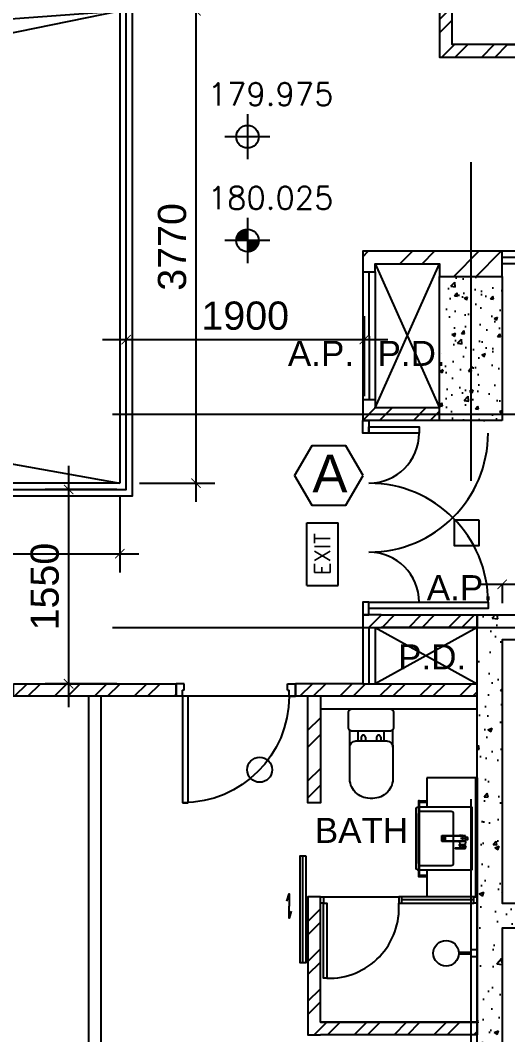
# Model space of a CAD drawing. Header units: millimetres. Extents: x -1214 to 72065, y 7230 to 56310.
# Drawn here: x 42405 to 46294, y 23750 to 31843 of the extents above; entities that cross this region are included whole.
import ezdxf
from ezdxf.enums import TextEntityAlignment as Align

# ---------------------------------------------------------------- set-up
doc = ezdxf.new("R2010")
doc.units = ezdxf.units.MM
doc.header["$MEASUREMENT"] = 0
doc.linetypes.add('CENTERX2', pattern=[101.6, 63.5, -12.7, 12.7, -12.7])
doc.layers.get('0').update_dxf_attribs({"color": 8})
doc.layers.get('Defpoints').update_dxf_attribs({"color": 8})
for name, color, linetype in [('CANOPY', 8, 'Continuous'), ('Default', 8, 'Continuous'), ('DLN032__', 8, 'Continuous'), ('Door', 8, 'Continuous'), ('Dry Wall', 8, 'Continuous'), ('FS', 8, 'Continuous'), ('FSD', 8, 'Continuous'), ('GBP A.P.', 8, 'Continuous'), ('GBP Dim', 8, 'Continuous'), ('GBP Text 200', 8, 'Continuous'), ('GBP Text GBP 250', 8, 'Continuous'), ('grid', 8, 'CENTERX2'), ('hatch', 8, 'Continuous'), ('LEVEL', 8, 'Continuous'), ('LP-Furn built-in', 8, 'Continuous'), ('LP-Furn built-in 2', 8, 'Continuous'), ('LP-Sanitary', 8, 'Continuous'), ('LP-WC', 8, 'Continuous'), ('PD', 8, 'Continuous'), ('PD DOOR', 8, 'Continuous'), ('SMOKE BARRIER', 8, 'Continuous'), ('TEXT', 8, 'Continuous'), ('TEXT Ref', 8, 'Continuous'), ('UFA CALCULATION', 8, 'Continuous'), ('VOID HATCH', 8, 'Continuous'), ('WALL-NEW', 8, 'Continuous'), ('WALL-STRUCTURE', 8, 'Continuous'), ('WINDOW', 8, 'Continuous'), ('zzz-room mix', 8, 'Continuous')]:
    doc.layers.add(name, color=color, linetype=linetype)
doc.layers.add('LP-Nonplot', color=8, linetype='Continuous', plot=False)
doc.styles.add('BH', font='arial.ttf')
doc.styles.add('ROMANS', font='romans.shx')
doc.dimstyles.new('200 GBP', dxfattribs={"dimscale": 1.5, "dimtxt": 150, "dimasz": 50, "dimexe": 125, "dimexo": 50, "dimgap": 50, "dimtad": 1, "dimdec": 0, "dimzin": 0, "dimdsep": 46, "dimtxsty": 'BH', "dimblk": 'ARCHTICK', "dimcen": 0.09, "dimdle": 125, "dimclrd": 9, "dimclre": 9, "dimclrt": 1, "dimadec": 0, "dimazin": 0, "dimtfac": 1, "dimtdec": 0, "dimtix": 1, "dimtmove": 2, "dimatfit": 3, "dimldrblk": 'ARCHTICK', "dimfxl": 300, "dimfxlon": 1, "dimtolj": 1, "dimtzin": 0, "dimarcsym": 0})

# ---------------------------------------------------------------- blocks, each defined once
blk = doc.blocks.new('A$C65CE4B9A')
at = {"layer": 'grid', "ltscale": 200}
for p, q in [((-23000, 10500), (-23000, -20450)), ((-66500, -6750), (0, -6750)), ((-66500, -8450), (0, -8450))]:
    blk.add_line(p, q, dxfattribs=at)
blk = doc.blocks.new('Door 850')
for p, q in [((38290.6, 34986.6), (38290.6, 35836.6)), ((38290.6, 35836.6), (38335.6, 35836.6)), ((38335.6, 35836.6), (38335.6, 34986.6)), ((38240.6, 34986.6), (38240.6, 34911.6)), ((38290.6, 34986.6), (38240.6, 34986.6)), ((38290.6, 34986.6), (38290.6, 34936.6)), ((38335.6, 34986.6), (38290.6, 34986.6)), ((39140.6, 34986.6), (39140.6, 34936.6)), ((39140.6, 34986.6), (39190.6, 34986.6)), ((39190.6, 34986.6), (39190.6, 34911.6)), ((38240.6, 34911.6), (38240.6, 34886.6)), ((38303.1, 34886.6), (38240.6, 34886.6)), ((38303.1, 34936.6), (38290.6, 34936.6)), ((38303.1, 34936.6), (38303.1, 34886.6)), ((39128.1, 34936.6), (39140.6, 34936.6)), ((39128.1, 34936.6), (39128.1, 34886.6)), ((39128.1, 34886.6), (39190.6, 34886.6)), ((39190.6, 34911.6), (39190.6, 34886.6))]:
    blk.add_line(p, q)
blk.add_arc((38290.6, 34986.6), 850, 359.99995, 89.99772)
blk = doc.blocks.new('ELEX')
at = {"layer": 'DLN032__'}
for p, q in [((0, 0.5), (0, -0.5)), ((0.5, 0), (-0.5, 0))]:
    blk.add_line(p, q, dxfattribs=at)
blk.add_circle((0, 0), 0.25, dxfattribs=at)
at = {"layer": 'DLN032__', "style": 'ROMANS'}
blk.add_attdef('ELEX', (0.257, 0.354), '', height=0.5, dxfattribs=at)
blk = doc.blocks.new('pln_toilet')
for p, q in [((-170.1, -306.5), (-170.1, -171.6)), ((-78.2, -226.9), (-78.2, -256.5)), ((-45, -226.9), (-45, -256.5)), ((44.7, -226.9), (44.7, -256.5)), ((77.9, -226.9), (77.9, -256.5)), ((175.5, -306.5), (175.5, -165.2))]:
    blk.add_line(p, q)
for points in [[(180, -30), (180, -149.3, -0.414214), (150, -179.3), (-150, -179.3, -0.414214), (-180, -149.3), (-180, -30, -0.414214), (-150, 0), (150, 0, -0.414214)], [(175.5, -306.5), (175.5, -545.1, -0.424695), (14, -715.1), (-7.8, -715.1, -0.423698), (-170.1, -545.1), (-170.1, -306.5, -0.414214), (-120.1, -256.5), (125.5, -256.5, -0.414214)]]:
    blk.add_lwpolyline(points, format="xyb", close=True)
for points in [[(-101.9, -256.5), (-101.9, -179.3)], [(102.9, -179.3), (102.9, -256.5)]]:
    blk.add_lwpolyline(points)
for centre in [(-61.6, -226.9), (61.3, -226.9)]:
    blk.add_arc(centre, 16.6, 0, 180)
blk = doc.blocks.new('SEANNOT_GROUP2')
at = {"layer": 'Default'}
blk.add_line((81.5, 351.1), (81.5, 317.9), dxfattribs=at)
blk = doc.blocks.new('SEANNOT_GROUP3')
at = {"layer": 'Default'}
blk.add_line((99.8, 335.2), (63.8, 335.2), dxfattribs=at)
blk = doc.blocks.new('ghtfdgd')
at = {"layer": 'LP-Sanitary'}
for p, q in [((79214.2, -115039.6), (79218.2, -114994.6)), ((79220.2, -114994.6), (79217.1, -115027.9)), ((79220.2, -114994.6), (79218.2, -114994.6)), ((79218.9, -115183.4), (79220.2, -114994.6)), ((79261.1, -114994.6), (79220.2, -114994.6)), ((79230.7, -114993.6), (79230.7, -114979.6)), ((79231.2, -114979.1), (79250.2, -114979.1)), ((79250.2, -114994.1), (79231.2, -114994.1)), ((79238.9, -114994.1), (79238.9, -114994.6)), ((79242.4, -114994.6), (79242.4, -114994.1)), ((79250.7, -114979.6), (79250.7, -114993.6)), ((79263.2, -114994.6), (79261.1, -114994.6)), ((79261.1, -114994.6), (79262.4, -115183.4)), ((79264.2, -115027.9), (79261.1, -114994.6)), ((79263.2, -114994.6), (79288.7, -114996.6)), ((79263.2, -114994.6), (79267.1, -115039.6)), ((79288.7, -115037.7), (79288.7, -114996.6)), ((79290.7, -115009.4), (79290.7, -115000.9)), ((79317.3, -115002.9), (79318.9, -114997.5)), ((79319.4, -115044.7), (79317.3, -115002.9)), ((79318.7, -114997.4), (79318.9, -114997.5)), ((79319.3, -114997.6), (79318.9, -114997.4)), ((79318.9, -114997.5), (79319.4, -114997.7)), ((79319.4, -114997.7), (79319.4, -115044.7)), ((79319.8, -115045.3), (79319.8, -114998.3)), ((79217.1, -115027.9), (79214.2, -115039.6)), ((79217.1, -115039.6), (79214.2, -115039.6)), ((79215.7, -115019.1), (79215.7, -115005.6)), ((79215.7, -115005.6), (79217.2, -115005.6)), ((79217.5, -115184.4), (79217.1, -115027.9)), ((79264.2, -115027.9), (79263.8, -115184.4)), ((79264.2, -115027.9), (79267.1, -115039.6)), ((79267.1, -115039.6), (79264.2, -115039.6)), ((79288.7, -115037.7), (79267.1, -115039.6)), ((79290.7, -115009.6), (79290.7, -115009.4)), ((79290.7, -115010.3), (79290.7, -115009.6)), ((79290.7, -115044.4), (79290.7, -115010.3)), ((79290.7, -115044.7), (79290.7, -115044.4)), ((79290.9, -115010.4), (79310.4, -115018.6)), ((79290.9, -115010.4), (79290.9, -115044.5)), ((79290.9, -115044.5), (79310.4, -115036.3)), ((79310.7, -115017.8), (79291, -115009.5)), ((79291, -115009.5), (79291, -115009.5)), ((79291, -115009.5), (79291, -115009.5)), ((79291, -115044.9), (79310.7, -115036.6)), ((79310.4, -115018.6), (79310.5, -115018.7)), ((79310.4, -115036.3), (79310.5, -115036.2)), ((79310.5, -115018.7), (79310.5, -115027.4)), ((79310.5, -115036.2), (79310.5, -115027.4)), ((79310.7, -115017.8), (79314.8, -115009.2)), ((79313.5, -115028.9), (79313.5, -115020.8)), ((79313.5, -115020.8), (79317.3, -115050.9)), ((79313.5, -115028.9), (79313.5, -115036.9)), ((79313.5, -115036.9), (79317.3, -115075.5)), ((79313.5, -115037), (79317.3, -115075.5)), ((79315.2, -115010.7), (79313.6, -115020.4)), ((79313.6, -115020.5), (79313.6, -115020.4)), ((79317.3, -115050.5), (79313.6, -115020.5)), ((79315.2, -115010.7), (79317.3, -115050.4)), ((79318, -115050.2), (79316, -115010.5)), ((79317.3, -115050.4), (79317.3, -115050.5)), ((79317.3, -115051.4), (79317.3, -115063.3)), ((79317.3, -115075.1), (79317.3, -115063.3)), ((79317.7, -115051.6), (79318.9, -115052.3)), ((79317.7, -115063.5), (79317.7, -115051.6)), ((79317.7, -115063.5), (79317.7, -115075.4)), ((79317.7, -115075.4), (79318.9, -115074.8)), ((79319.4, -115051), (79318, -115050.2)), ((79318, -115076), (79319.3, -115075.3)), ((79318.9, -115074.8), (79318.9, -115052.3)), ((79319.4, -115044.7), (79319.4, -115051)), ((79319.8, -115051.6), (79319.8, -115045.3)), ((79319.8, -115051.9), (79319.8, -115051.6)), ((79319.8, -115051.9), (79319.8, -115074.4)), ((79319.8, -115074.4), (79319.8, -115074.6)), ((79225, -115154.8), (79225, -115173.1)), ((79255.3, -115153.8), (79226, -115153.8)), ((79255.3, -115154), (79226, -115154)), ((79256.3, -115173.1), (79256.3, -115154.8)), ((79218.9, -115183.4), (79217.5, -115184.4)), ((79217.5, -115184.4), (79263.8, -115184.4)), ((79262.4, -115183.4), (79218.9, -115183.4)), ((79226, -115174.1), (79255.3, -115174.1)), ((79262.4, -115183.4), (79263.8, -115184.4))]:
    blk.add_line(p, q, dxfattribs=at)
for centre, radius, start, end in [((79231.2, -114979.6), 0.5, 90, 180), ((79231.2, -114993.6), 0.5, 180, 270), ((79250.2, -114979.6), 0.5, 0, 90), ((79250.2, -114993.6), 0.5, 270, 0), ((79280.3, -115017.1), 20, 56.8024, 65.16541), ((79290.9, -115000.9), 0.2, 127.85265, 180), ((79511, -115282.7), 357.7, 125.84981, 127.98251), ((79530.3, -115308.3), 389.7, 125.92638, 127.88363), ((79301.7, -114992.9), 0.28, 69.68638, 135.20106), ((84763.2, -116562.2), 5664.7, 164.02206, 164.08854), ((79318.5, -114997.9), 0.689, 55.95421, 80.13248), ((79319, -114998.3), 0.8, 0.00654, 61.47672), ((79240.7, -115019.1), 25, 180, 185.74251), ((79280.3, -115017.1), 20, 294.83459, 301.61275), ((79290.9, -115044.7), 0.2, 180.01397, 293.04704), ((79234, -109870), 5139.5, 270.63577, 270.89969), ((79227.2, -108854.2), 6155.7, 270.59451, 270.81562), ((79288.3, -115009.7), 2.67, 3.1953, 9.33669), ((79319.7, -114996.5), 23.1, 247.12521, 247.49949), ((79339.3, -115104.4), 73.6, 112.75714, 112.87481), ((79312.3, -115020.9), 1.23, 6.09456, 11.51592), ((79308.7, -115037.4), 4.84, 5.24499, 7.19277), ((79310.7, -115037.3), 2.83, 5.64545, 8.81471), ((79314, -115009.4), 0.822, 12.82151, 37.37855), ((79314.7, -115011.5), 2.53, 77.49723, 90.78809), ((79315.1, -115009.5), 0.509, 38.0096, 78.40522), ((79313.8, -115010.5), 2.18, 358.67427, 36.2852), ((79317.8, -115050.7), 0.54, 62.22165, 149.68726), ((79305.3, -115051.3), 11.9, 359.62289, 2.1624), ((79313.2, -115075.2), 4.12, 356.11976, 1.38136), ((79317.8, -115075.5), 0.494, 177.69922, 295.85307), ((79318.6, -115075.3), 0.938, 181.08912, 220.22046), ((79315.7, -115050), 2.38, 342.31294, 353.97204), ((79317.3, -115050.2), 0.738, 359.2113, 2.9985), ((79319, -115074.6), 0.786, 294.19625, 0.49169), ((79319.1, -115051.6), 0.688, 1.5121, 63.73401)]:
    blk.add_arc(centre, radius, start, end, dxfattribs=at)
for centre, major_axis, ratio, start_param, end_param in [((79290.9, -115000.9), (0.2, 0), 0.870233, 1.308042, 3.141593), ((79290.9, -115000.9), (0.123, -0.158), 0.834595, 2.099205, 3.141593), ((79290.9, -115000.9), (0.123, -0.158), 0.834595, 3.141593, 3.165459), ((79301.6, -114992.9), (0.117, -0.162), 0.844851, 2.109561, 3.167674), ((79316.8, -115003.6), (0.961, -0.275), 0.902908, 1.271288, 1.565184), ((79318.4, -114998), (-0.211, -0.772), 0.117484, 2.694436, 3.141054), ((79318.5, -114998.1), (-0.382, -0.703), 0.237912, 2.705017, 3.14394), ((79319, -114998.3), (-0.382, -0.703), 0.237912, 2.705017, 3.141091), ((79319, -114998.3), (-0.8, 0), 0.876594, 3.141494, 4.164132), ((79290.9, -115009.4), (0.2, 0), 0.870251, 1.333095, 3.141593), ((79290.9, -115010.3), (0.2, 0), 0.5, 3.141593, 4.712389), ((79290.9, -115044.4), (0.2, 0), 0.5, 3.141593, 4.712389), ((79290.9, -115010), (0.077, 0.836), 0.04975, 4.217846, 5.325586), ((79290.9, -115044.1), (-0.077, 0.836), 0.04975, 2.065339, 3.17308), ((79310.4, -115018.2), (-0.311, -0.737), 0.21898, 1.092037, 2.210933), ((79310.4, -115035.9), (-0.311, 0.737), 0.21898, 2.049556, 3.141593), ((79310.5, -115018.3), (-0.309, -0.738), 0.217421, 1.09135, 2.210755), ((79310.5, -115035.8), (-0.309, 0.738), 0.217421, 2.050243, 3.169648), ((79310.4, -115035.9), (-0.311, 0.737), 0.21898, 3.141593, 3.168451), ((79314.3, -115020.6), (-0.782, -0.167), 0.921627, 5.682069, 6.099643), ((79314.3, -115020.8), (-0.794, -0.099), 0.898005, 5.760928, 6.175764), ((79314.3, -115036.7), (0.793, 0.106), 0.789486, 3.026004, 3.133916), ((79314.3, -115036.9), (0.796, 0.077), 0.827125, 3.057559, 3.141593), ((79315.1, -115009.6), (0.173, 0.708), 0.018166, 0.444134, 0.918054), ((79315.3, -115009.6), (0.412, 0.321), 0.549065, 0.513637, 1.195391), ((79315.7, -115010.9), (-0.499, -0.026), 0.868619, 4.118709, 5.82428), ((79317.8, -115050.6), (-0.5, -0.016), 0.857677, 4.139605, 5.842177), ((79317.8, -115050.9), (-0.5, -0.02), 0.273668, 4.356492, 6.23412), ((79317.8, -115063.3), (-0.5, 0), 0.5, 0.054498, 1.448623), ((79317.8, -115075.5), (-0.494, 0.079), 0.969108, 0.192451, 2.070079), ((79319, -115045.3), (-0.8, 0), 0.876594, 3.141494, 4.164132), ((79226, -115154.8), (-1, 0), 0.992546, 4.712389, 6.283185), ((79226, -115154.9), (1, 0), 0.890286, 1.570796, 3.141593), ((79255.3, -115154.8), (-1, 0), 0.992546, 3.141593, 4.712389), ((79255.3, -115154.9), (1, 0), 0.890286, 0, 1.570796), ((79226, -115173.1), (1, 0), 0.992546, 3.141593, 4.712389), ((79255.3, -115173.1), (1, 0), 0.992546, 4.712389, 6.283185)]:
    blk.add_ellipse(centre, major_axis=major_axis, ratio=ratio, start_param=start_param, end_param=end_param, dxfattribs=at)
for points, knots in [([(79291, -115000.7), (79291, -115000.8), (79291, -115000.8), (79291, -115000.9), (79291, -115001.2), (79291, -115001.4), (79291, -115001.7), (79291, -115002.7), (79291, -115003.8), (79291, -115004.8), (79291, -115006.3), (79291, -115007.8), (79291, -115009.2)], [0, 0, 0, 0, 0.02306, 0.02306, 0.02306, 0.115301, 0.115301, 0.115301, 0.484264, 0.484264, 0.484264, 1, 1, 1, 1]), ([(79301.6, -114992.7), (79301.9, -114992.8), (79302.2, -114992.9), (79302.5, -114993), (79305, -114993.6), (79307.5, -114994.3), (79310.1, -114995), (79312.9, -114995.8), (79315.8, -114996.6), (79318.7, -114997.4)], [0, 0, 0, 0, 0.051688, 0.051688, 0.051688, 0.494848, 0.494848, 0.494848, 1, 1, 1, 1]), ([(79317.1, -115002.7), (79317, -115003), (79316.9, -115003.3), (79316.8, -115003.6), (79316.5, -115004.7), (79316.2, -115005.8), (79315.9, -115006.9), (79315.7, -115007.6), (79315.4, -115008.3), (79315.2, -115009)], [0, 0, 0, 0, 0.131954, 0.131954, 0.131954, 0.659772, 0.659772, 0.659772, 1, 1, 1, 1]), ([(79318.7, -114997.4), (79318.6, -114997.5), (79318.6, -114997.7), (79318.5, -114997.9), (79318.2, -114999), (79317.9, -115000.1), (79317.5, -115001.2), (79317.4, -115001.7), (79317.2, -115002.2), (79317.1, -115002.7)], [0, 0, 0, 0, 0.095324, 0.095324, 0.095324, 0.707603, 0.707603, 0.707603, 1, 1, 1, 1]), ([(79291, -115009.5), (79291, -115009.5), (79290.9, -115009.5), (79290.8, -115009.6), (79290.7, -115009.6), (79290.7, -115009.6)], [0, 0, 0, 0, 0.5, 0.5, 1, 1, 1, 1]), ([(79310.5, -115018.7), (79310.9, -115018.8), (79311.2, -115019), (79311.9, -115019.4), (79312.2, -115019.7), (79312.8, -115020.1), (79313, -115020.3), (79313.4, -115020.5), (79313.5, -115020.5), (79313.5, -115020.7)], [0, 0, 0, 0, 0.25, 0.25, 0.5, 0.5, 0.75, 0.75, 1, 1, 1, 1]), ([(79310.5, -115036.2), (79310.9, -115036.1), (79311.2, -115035.9), (79311.9, -115035.6), (79312.2, -115035.5), (79312.8, -115035.6), (79313, -115035.7), (79313.4, -115036.2), (79313.5, -115036.5), (79313.5, -115036.8)], [0, 0, 0, 0, 0.25, 0.25, 0.5, 0.5, 0.75, 0.75, 1, 1, 1, 1]), ([(79313.6, -115020.4), (79313.5, -115020.2), (79313.5, -115020), (79313.3, -115019.6), (79313.2, -115019.3), (79312.7, -115018.8), (79312.3, -115018.6), (79311.6, -115018.2), (79311.2, -115018), (79310.8, -115017.9)], [0, 0, 0, 0, 0.25, 0.25, 0.5, 0.5, 0.75, 0.75, 1, 1, 1, 1]), ([(79310.8, -115036.5), (79311, -115036.5), (79311.3, -115036.3), (79311.8, -115036.2), (79312.2, -115036.1), (79312.5, -115036), (79312.8, -115036), (79313, -115036), (79313.1, -115036.1), (79313.2, -115036.2), (79313.4, -115036.3), (79313.5, -115036.6), (79313.5, -115036.7), (79313.5, -115036.8)], [0, 0, 0, 0, 0.124812, 0.2213171, 0.3092796, 0.3899271, 0.4711589, 0.5451559, 0.6166529, 0.6889172, 0.7974179, 0.8896188, 0.9816515, 0.9816515, 0.9816515, 0.9816515]), ([(79314.8, -115009.2), (79314.8, -115009.2), (79314.9, -115009.2), (79314.9, -115009.2), (79315, -115009.2), (79315, -115009.2), (79315.1, -115009.2), (79315.2, -115009.2)], [0, 0, 0, 0, 0.25, 0.25, 0.5, 0.5, 1, 1, 1, 1]), ([(79315.2, -115009.2), (79315.2, -115009.2), (79315.2, -115009.2), (79315.2, -115009.2), (79315.2, -115009.2), (79315.2, -115009.2)], [0, 0, 0, 0, 0.5, 0.5, 1, 1, 1, 1]), ([(79315.2, -115009.2), (79315.3, -115009.3), (79315.3, -115009.4), (79315.3, -115009.5), (79315.3, -115009.6), (79315.3, -115009.8), (79315.3, -115009.8), (79315.3, -115009.9), (79315.3, -115010), (79315.2, -115010.2), (79315.2, -115010.3), (79315.2, -115010.5), (79315.2, -115010.6), (79315.2, -115010.7)], [0, 0, 0, 0, 0.125, 0.125, 0.25, 0.25, 0.375, 0.375, 0.5, 0.5, 0.75, 0.75, 1, 1, 1, 1]), ([(79317.3, -115050.5), (79317.3, -115050.5), (79317.3, -115050.5), (79317.3, -115050.6), (79317.3, -115050.6), (79317.3, -115050.7), (79317.3, -115050.8), (79317.3, -115050.9)], [0, 0, 0, 0, 0.25, 0.25, 0.5, 0.5, 1, 1, 1, 1]), ([(79317.3, -115051.4), (79317.3, -115051.5), (79317.3, -115051.5), (79317.5, -115051.6), (79317.6, -115051.6), (79317.7, -115051.6)], [0, 0, 0, 0, 0.5, 0.5, 1, 1, 1, 1]), ([(79317.3, -115075.1), (79317.3, -115075.2), (79317.3, -115075.2), (79317.5, -115075.3), (79317.6, -115075.3), (79317.7, -115075.4)], [0, 0, 0, 0, 0.5, 0.5, 1, 1, 1, 1]), ([(79317.7, -115051.6), (79317.7, -115051.6), (79317.7, -115051.5), (79317.8, -115051.4), (79317.8, -115051.3), (79317.8, -115051.1), (79317.8, -115051), (79317.9, -115050.9), (79317.9, -115050.8), (79317.9, -115050.7)], [0, 0, 0, 0, 0.25, 0.25, 0.5, 0.5, 0.75, 0.75, 1, 1, 1, 1]), ([(79319.4, -115051), (79319.4, -115051), (79319.4, -115051), (79319.4, -115051), (79319.4, -115051), (79319.4, -115051), (79319.4, -115051), (79319.4, -115051.1), (79319.4, -115051.1), (79319.4, -115051.2), (79319.4, -115051.2), (79319.3, -115051.3), (79319.3, -115051.3), (79319.3, -115051.4), (79319.3, -115051.5), (79319.2, -115051.6), (79319.2, -115051.6), (79319.1, -115051.7), (79319.1, -115051.8), (79319, -115051.9), (79319, -115052), (79318.9, -115052.1), (79318.9, -115052.1), (79318.9, -115052.2), (79318.9, -115052.3), (79318.9, -115052.3), (79318.9, -115052.3), (79318.9, -115052.3), (79318.9, -115052.3), (79318.9, -115052.3), (79318.9, -115052.3)], [0, 0, 0, 0, 0.000034, 0.000034, 0.000034, 0.03445, 0.03445, 0.03445, 0.175251, 0.175251, 0.175251, 0.317196, 0.317196, 0.317196, 0.479622, 0.479622, 0.479622, 0.662074, 0.662074, 0.662074, 0.829132, 0.829132, 0.829132, 0.958486, 0.958486, 0.958486, 0.999966, 0.999966, 0.999966, 1, 1, 1, 1]), ([(79319.8, -115051.9), (79319.8, -115052), (79319.7, -115052), (79319.7, -115052.1), (79319.6, -115052.2), (79319.4, -115052.3), (79319.3, -115052.3), (79319.1, -115052.3), (79319, -115052.3), (79318.9, -115052.3)], [0, 0, 0, 0, 0.25, 0.25, 0.5, 0.5, 0.75, 0.75, 1, 1, 1, 1]), ([(79319.8, -115074.4), (79319.8, -115074.5), (79319.7, -115074.5), (79319.7, -115074.6), (79319.6, -115074.7), (79319.4, -115074.8), (79319.3, -115074.8), (79319.1, -115074.8), (79319, -115074.8), (79318.9, -115074.8)], [0, 0, 0, 0, 0.25, 0.25, 0.5, 0.5, 0.75, 0.75, 1, 1, 1, 1]), ([(79319.3, -115075.3), (79319.3, -115075.3), (79319.3, -115075.3), (79319.2, -115075.3), (79319.2, -115075.3), (79319.1, -115075.3), (79319.1, -115075.2), (79319, -115075.2), (79319, -115075.1), (79318.9, -115075.1), (79318.9, -115075), (79318.9, -115074.9), (79318.9, -115074.9), (79318.9, -115074.9), (79318.9, -115074.8), (79318.9, -115074.8), (79318.9, -115074.8), (79318.9, -115074.8), (79318.9, -115074.8)], [0.3296223, 0.3296223, 0.3296223, 0.3296223, 0.4796217, 0.4796217, 0.4796217, 0.6620737, 0.6620737, 0.6620737, 0.829132, 0.829132, 0.829132, 0.9584856, 0.9584856, 0.9584856, 0.9999655, 0.9999655, 0.9999655, 1, 1, 1, 1])]:
    blk.add_open_spline(points, degree=3, knots=knots, dxfattribs=at)
for points, degree in [([(79301.8, -114992.7), (79301.7, -114992.6), (79301.7, -114992.7), (79301.6, -114992.7)], 3), ([(79318.6, -114997.3), (79316.3, -114996.6), (79310.7, -114995.1), (79301.8, -114992.7)], 3), ([(79313.5, -115028.9), (79313.5, -115028.4), (79313.4, -115028), (79312.3, -115027.4), (79311.4, -115027.4), (79310.5, -115027.4)], 5), ([(79317.9, -115075.9), (79317.9, -115076), (79318, -115076), (79318, -115075.9)], 3)]:
    blk.add_open_spline(points, degree=degree, dxfattribs=at)
at = {"layer": 'LP-Nonplot'}
for name in ['SEANNOT_GROUP2', 'SEANNOT_GROUP3']:
    blk.add_blockref(name, (79159.1, -115352.3), dxfattribs=at)
blk = doc.blocks.new('SINK')
at = {"layer": 'LP-Sanitary'}
blk.add_line((-74936.8, -44774), (-75436.8, -44774), dxfattribs=at)
blk.add_lwpolyline([(-75436.8, -44774), (-75436.8, -45203.2, 0.414214), (-75416.8, -45223.2), (-74956.8, -45223.2, 0.414214), (-74936.8, -45203.2), (-74936.8, -44774)], format="xyb", dxfattribs=at)
blk.add_lwpolyline([(-75401.8, -44941.1), (-75401.8, -45183.3, 0.414117), (-75381.8, -45203.2), (-74991.8, -45203.2, 0.41431), (-74971.8, -45183.2), (-74971.8, -44941.1, 0.414117), (-74991.8, -44921.1), (-75381.8, -44921.1, 0.41431)], format="xyb", close=True, dxfattribs=at)
at = {"layer": 'LP-Furn built-in'}
blk.add_blockref('ghtfdgd', (-154427.4, 70168.1), dxfattribs=at)
blk = doc.blocks.new('pln_sink 1100x380')
at = {"ltscale": 1000}
for p, q in [((0, 0), (400, 0)), ((400, 0), (400, -235)), ((459.9, -184.9), (400, -184.9)), ((459.9, -194.9), (400, -194.9)), ((400, -735), (400, -950)), ((459.9, -776.6), (400, -776.6)), ((459.9, -786.6), (400, -786.6)), ((0, -950), (400, -950))]:
    blk.add_line(p, q, dxfattribs=at)
for points in [[(10, -950), (10, 0), (0, 0), (0, -950), (10, -950)], [(10, 0), (10, -950), (0, -950), (0, 0), (10, 0)]]:
    blk.add_lwpolyline(points, dxfattribs=at)
at = {"ltscale": 200}
blk.add_lwpolyline([(459.9, -184.9), (468.4, -184.9), (468.4, -786.6), (459.9, -786.6)], close=True, dxfattribs=at)
at = {"layer": 'LP-Furn built-in', "extrusion": (0, 0, -1), "zscale": -1, "rotation": 270}
blk.add_blockref('SINK', (44734, -75671.8), dxfattribs=at)
blk = doc.blocks.new('pln_shower head')
at = {"ltscale": 100}
for points in [[(101, 9.1), (200, 9.1)], [(101, -5.9), (200, -5.9)]]:
    blk.add_lwpolyline(points, dxfattribs=at)
at = {"ltscale": 0.5}
blk.add_lwpolyline([(248, 30.1), (248, -29.9), (200, -29.9), (200, 30.1)], close=True, dxfattribs=at)
at = {"ltscale": 100}
blk.add_circle((0, 0), 101.9, dxfattribs=at)
blk = doc.blocks.new('FSEX-V01')
for p, q in [((0, 300), (0, 0)), ((0, 300), (600, 300)), ((600, 300), (600, 0)), ((0, 0), (600, 0))]:
    blk.add_line(p, q)
at = {"style": 'ROMANS'}
blk.add_text('EXIT', height=150, dxfattribs=at).set_placement((300, 150), align=Align.MIDDLE)
blk = doc.blocks.new('_ArchTick')
at = {"color": 0, "const_width": 0.1}
blk.add_lwpolyline([(0.5, 0.5), (-0.5, -0.5)], dxfattribs=at)
blk = doc.blocks.new('*D59')
at = {"layer": 'Defpoints', "color": 0, "transparency": 16777216}
for p in [(43250, 28100), (42790.9, 26550), (43250, 26550)]:
    blk.add_point(p, dxfattribs=at)
at = {"layer": 'GBP Dim', "color": 9, "lineweight": -2, "transparency": 16777216}
for p, q in [((42790.9, 28287.5), (42790.9, 26362.5)), ((43175, 28100), (42603.4, 28100)), ((43175, 26550), (42603.4, 26550))]:
    blk.add_line(p, q, dxfattribs=at)
at = {"layer": 'GBP Dim', "color": 9, "lineweight": -2, "transparency": 16777216, "xscale": 75, "yscale": 75, "zscale": 75}
for p, rotation in [((42790.9, 28100), 90), ((42790.9, 26550), 270)]:
    blk.add_blockref('_ArchTick', p, dxfattribs=dict(at, rotation=rotation))
at = {"layer": 'GBP Dim', "transparency": 16777216, "insert": (42601.1, 27325), "char_height": 225, "attachment_point": 5, "rotation": 90, "style": 'BH'}
blk.add_mtext('\\A1;1550', dxfattribs=at)
blk = doc.blocks.new('*D60')
at = {"layer": 'Defpoints', "color": 0, "transparency": 16777216}
for p in [(45150.5, 29295.5), (43250, 28700), (45150.5, 28700)]:
    blk.add_point(p, dxfattribs=at)
at = {"layer": 'GBP Dim', "color": 9, "lineweight": -2, "transparency": 16777216}
for p, q in [((43250, 28845.5), (43250, 29483)), ((45150.5, 28845.5), (45150.5, 29483)), ((43062.5, 29295.5), (45338, 29295.5))]:
    blk.add_line(p, q, dxfattribs=at)
at = {"layer": 'GBP Dim', "color": 9, "lineweight": -2, "transparency": 16777216, "xscale": 75, "yscale": 75, "zscale": 75, "rotation": 180}
blk.add_blockref('_ArchTick', (43250, 29295.5), dxfattribs=at)
at = {"layer": 'GBP Dim', "color": 9, "lineweight": -2, "transparency": 16777216, "xscale": 75, "yscale": 75, "zscale": 75}
blk.add_blockref('_ArchTick', (45150.5, 29295.5), dxfattribs=at)
at = {"layer": 'GBP Dim', "transparency": 16777216, "insert": (44200.2, 29485.4), "char_height": 225, "attachment_point": 5, "style": 'BH'}
blk.add_mtext('\\A1;1900', dxfattribs=at)
blk = doc.blocks.new('*D80')
at = {"layer": 'Defpoints', "color": 0, "transparency": 16777216}
for p in [(46050, 39185.1), (46736.8, 39185.1), (45850, 31649.9)]:
    blk.add_point(p, dxfattribs=at)
at = {"layer": 'GBP Dim', "color": 9, "lineweight": -2, "transparency": 16777216}
for p, q in [((46736.8, 31462.4), (46736.8, 39372.6)), ((46286.8, 39185.1), (46924.3, 39185.1)), ((46286.8, 31649.9), (46924.3, 31649.9))]:
    blk.add_line(p, q, dxfattribs=at)
at = {"layer": 'GBP Dim', "color": 9, "lineweight": -2, "transparency": 16777216, "xscale": 75, "yscale": 75, "zscale": 75}
for p, rotation in [((46736.8, 39185.1), 90), ((46736.8, 31649.9), 270)]:
    blk.add_blockref('_ArchTick', p, dxfattribs=dict(at, rotation=rotation))
at = {"layer": 'GBP Dim', "transparency": 16777216, "insert": (46546.9, 35417.5), "char_height": 225, "attachment_point": 5, "rotation": 90, "style": 'BH'}
blk.add_mtext('\\A1;7535', dxfattribs=at)
blk = doc.blocks.new('*D95')
at = {"layer": 'Defpoints', "color": 0, "transparency": 16777216}
for p in [(43200, 31919.8), (43200, 28150.1), (43807.3, 28150.1)]:
    blk.add_point(p, dxfattribs=at)
at = {"layer": 'GBP Dim', "color": 9, "lineweight": -2, "transparency": 16777216}
for p, q in [((43807.3, 32069.8), (43807.3, 28000.1)), ((43357.3, 31919.8), (43957.3, 31919.8)), ((43357.3, 28150.1), (43957.3, 28150.1))]:
    blk.add_line(p, q, dxfattribs=at)
at = {"layer": 'GBP Dim', "color": 9, "lineweight": -2, "transparency": 16777216, "xscale": 75, "yscale": 75, "zscale": 75}
for p, rotation in [((43807.3, 31919.8), 90), ((43807.3, 28150.1), 270)]:
    blk.add_blockref('_ArchTick', p, dxfattribs=dict(at, rotation=rotation))
at = {"layer": 'GBP Dim', "transparency": 16777216, "insert": (43617.4, 30034.9), "char_height": 225, "attachment_point": 5, "rotation": 90, "style": 'BH'}
blk.add_mtext('\\A1;3770', dxfattribs=at)
blk = doc.blocks.new('*D97')
at = {"layer": 'Defpoints', "color": 0, "transparency": 16777216}
for p in [(43166.2, 32379.8), (43200, 31919.8), (23298.3, 30460.3)]:
    blk.add_point(p, dxfattribs=at)
at = {"layer": 'GBP Dim', "color": 9, "lineweight": -2, "transparency": 16777216}
for p, q in [((43194.5, 31994.6), (43155.3, 32529.4)), ((23115, 30909.4), (43315.8, 32390.8)), ((23292.8, 30535.1), (23253.6, 31070))]:
    blk.add_line(p, q, dxfattribs=at)
at = {"layer": 'GBP Dim', "color": 9, "lineweight": -2, "transparency": 16777216, "xscale": 75, "yscale": 75, "zscale": 75}
for p, rotation in [((43166.2, 32379.8), 4.194182783227751), ((23264.6, 30920.4), 184.1941827832277)]:
    blk.add_blockref('_ArchTick', p, dxfattribs=dict(at, rotation=rotation))
at = {"layer": 'GBP Dim', "transparency": 16777216, "insert": (33201.5, 31839.5), "char_height": 225, "attachment_point": 5, "rotation": 4.19418, "style": 'BH'}
blk.add_mtext('\\A1;19955', dxfattribs=at)
blk = doc.blocks.new('*D98')
at = {"layer": 'Defpoints', "color": 0, "transparency": 16777216}
for p in [(24720, 28150.1), (43200, 28150.1), (43200, 27587.3)]:
    blk.add_point(p, dxfattribs=at)
at = {"layer": 'GBP Dim', "color": 9, "lineweight": -2, "transparency": 16777216}
for p, q in [((24720, 28037.3), (24720, 27437.3)), ((43200, 28037.3), (43200, 27437.3)), ((24570, 27587.3), (43350, 27587.3))]:
    blk.add_line(p, q, dxfattribs=at)
at = {"layer": 'GBP Dim', "color": 9, "lineweight": -2, "transparency": 16777216, "xscale": 75, "yscale": 75, "zscale": 75, "rotation": 180}
blk.add_blockref('_ArchTick', (24720, 27587.3), dxfattribs=at)
at = {"layer": 'GBP Dim', "color": 9, "lineweight": -2, "transparency": 16777216, "xscale": 75, "yscale": 75, "zscale": 75}
blk.add_blockref('_ArchTick', (43200, 27587.3), dxfattribs=at)
at = {"layer": 'GBP Dim', "transparency": 16777216, "insert": (33960, 27777.2), "char_height": 225, "attachment_point": 5, "style": 'BH'}
blk.add_mtext('\\A1;18480', dxfattribs=at)
blk = doc.blocks.new('A$C00D81C1F')
at = {"layer": 'GBP Text GBP 250'}
blk.add_lwpolyline([(545.6, 236.2), (409.2, 472.5), (136.4, 472.5), (0, 236.2), (136.4, 0), (409.2, 0)], close=True, dxfattribs=at)
at = {"layer": 'GBP Text GBP 250', "style": 'BH'}
blk.add_text('A', height=300, dxfattribs=at).set_placement((281.6, 102.1), align=Align.CENTER)
blk = doc.blocks.new('*D274')
at = {"layer": 'Defpoints', "color": 0, "transparency": 16777216}
for p in [(46249.8, 27374.9), (46249.8, 27343.1), (48524.8, 26800.1)]:
    blk.add_point(p, dxfattribs=at)
at = {"layer": 'GBP Dim', "color": 9, "lineweight": -2, "transparency": 16777216}
for p, q in [((48524.8, 27118.1), (48524.8, 27493.1)), ((48712.3, 27343.1), (46062.3, 27343.1)), ((46249.8, 27343.1), (46249.8, 27193.1))]:
    blk.add_line(p, q, dxfattribs=at)
at = {"layer": 'GBP Dim', "color": 9, "lineweight": -2, "transparency": 16777216, "xscale": 75, "yscale": 75, "zscale": 75, "rotation": 180}
blk.add_blockref('_ArchTick', (46249.8, 27343.1), dxfattribs=at)
at = {"layer": 'GBP Dim', "color": 9, "lineweight": -2, "transparency": 16777216, "xscale": 75, "yscale": 75, "zscale": 75}
blk.add_blockref('_ArchTick', (48524.8, 27343.1), dxfattribs=at)
at = {"layer": 'GBP Dim', "transparency": 16777216, "insert": (47387.3, 27533), "char_height": 225, "attachment_point": 5, "style": 'BH'}
blk.add_mtext('\\A1;2275', dxfattribs=at)

msp = doc.modelspace()

# ---------------------------------------------------------------- hatches: boundary and pattern name
at = {"layer": 'CANOPY'}
h = msp.add_hatch(dxfattribs=at)
h.set_pattern_fill('ANSI31', color=256, style=0)
h.set_pattern_definition([(45, (39226.92202, -3253.11776), (-0.08838834765, 0.08838834765), [])])
h.paths.add_polyline_path([(44307.4, 30086.4), (44217.4, 30086.4), (44217.4, 29996.4, 0.414214)])
h.paths.add_polyline_path([(44217.4, 30176.4, 0.414214), (44127.4, 30086.4), (44217.4, 30086.4)])
at = {"layer": 'hatch'}
h = msp.add_hatch(dxfattribs=at)
h.set_pattern_fill('ANSI32', color=256, scale=600, style=0)
h.set_pattern_definition([(45, (0, 100), (-159.099, 159.099), []), (45, (106.07, 100), (-159.099, 159.099), [])])
h.paths.add_polyline_path([(46650, 31549.9), (46650, 31649.9), (45850, 31649.9), (45850, 32750), (45750, 32750), (45750, 31549.9)])
h = msp.add_hatch(dxfattribs=at)
h.set_pattern_fill('ANSI32', color=256, scale=1000, style=0)
h.set_pattern_definition([(45, (323672.64, -85897.1), (-265.16504, 265.16504), []), (45, (323849.42, -85897.1), (-265.16504, 265.16504), [])])
h.paths.add_polyline_path([(45750, 29800), (46250, 29800), (46250, 29999.9), (45137.5, 29999.9), (45137.5, 29835.2), (45237.4, 29835.3), (45237.5, 29899.9), (45750, 29899.9)])
h = msp.add_hatch(dxfattribs=at)
h.set_pattern_fill('AR-CONC', color=256, scale=40, style=0)
h.set_pattern_definition([(50, (-579051.98, 745630.23), (286.904073, -25.100854), [30, -330]), (355, (-579051.98, 745630.23), (-55.50053, 300.87685), [24, -264]), (100.4514, (-579028.07, 745628.14), (231.40375, 275.77582), [25.49608, -280.456845]), (46.1842, (-579051.98, 745710.23), (426.89642, -66.2076), [45, -495]), (96.6356, (-579016.4, 745704.7), (373.86508, 389.64715), [38.24412, -420.6852]), (351.1842, (-579052, 745710.23), (373.86478, 389.64744), [36, -396]), (21, (-579011.98, 745690.23), (238.76282, -161.047556), [30, -330]), (326, (-579011.98, 745690.23), (97.32613, 290.06002), [24, -264]), (71.4514, (-578992.08, 745676.8), (336.08905, 129.0122), [25.49608, -280.456845]), (37.5, (-579051.98, 745630.23), (4.863942, 133.157542), [0, -260.8, 0, -268, 0, -265]), (7.5, (-579051.98, 745630.23), (105.227815, 157.764685), [0, -152.8, 0, -254.8, 0, -101]), (327.5, (-579141.18, 745630.23), (213.528974, -9.021949), [0, -100, 0, -312, 0, -414]), (317.5, (-579181.18, 745630.23), (233.274468, 40.041993), [0, -130, 0, -207.2, 0, -294])])
h.paths.add_polyline_path([(46250, 28650), (45750, 28650), (45750, 29800), (46250, 29800)], flags=17)
h = msp.add_hatch(dxfattribs=at)
h.set_pattern_fill('ANSI32', color=256, scale=30, style=0)
h.set_pattern_definition([(45, (45137.5, 28650), (-202.06, 202.06), []), (45, (45272.2, 28650), (-202.06, 202.06), [])])
edge = h.paths.add_edge_path()
edge.add_line((45750, 28750), (45237.5, 28750))
edge.add_line((45237.5, 28750), (45237.5, 28814.8))
edge.add_line((45237.5, 28814.8), (45137.5, 28814.8))
edge.add_line((45137.5, 28814.8), (45137.5, 28650))
edge.add_line((45137.5, 28650), (45750, 28650))
edge.add_line((45750, 28650), (45750, 28750))
h = msp.add_hatch(dxfattribs=at)
h.set_pattern_fill('ANSI32', color=256, scale=600, style=0)
h.set_pattern_definition([(45, (323672.64, -85897.09), (-159.09903, 159.09903), []), (45, (323778.7, -85897.09), (-159.09903, 159.09903), [])])
h.paths.add_polyline_path([(44719.9, 26550), (44719.9, 26550), (44600, 26550), (44600, 26550), (44600, 26550), (44600, 26450), (46050, 26450), (46050, 26550)])
h.paths.add_polyline_path([(45450, 27000), (46050, 27000), (46050, 27100), (45137.5, 27100), (45137.5, 27000), (45450, 27000)])
h = msp.add_hatch(dxfattribs=at)
h.set_pattern_fill('AR-CONC', color=256, scale=2, style=0)
h.set_pattern_definition([(50, (37490.76, 23770.17), (364.3693, -31.878), [38.1, -419.1]), (355, (37490.76, 23770.17), (-70.486, 382.113), [30.48, -335.28]), (100.451, (37521.13, 23767.5), (293.885, 350.233), [32.38, -356.18]), (46.1842, (37490.76, 23871.77), (542.158, -84.085), [57.15, -628.65]), (96.6356, (37535.94, 23864.76), (474.808, 494.851), [48.57, -534.27]), (351.184, (37490.76, 23871.77), (474.81, 494.85), [45.72, -502.92]), (21, (37541.56, 23846.37), (303.23, -204.531), [38.1, -419.1]), (326, (37541.56, 23846.37), (123.604, 368.376), [30.48, -335.28]), (71.4514, (37566.83, 23829.32), (426.833, 163.846), [32.38, -356.18]), (37.5, (37490.76, 23770.17), (6.1772, 169.1101), [0, -331.216, 0, -340.36, 0, -336.55]), (7.5, (37490.76, 23770.17), (133.6393, 200.3611), [0, -194.056, 0, -323.596, 0, -128.27]), (327.5, (37377.48, 23770.17), (271.1812, -11.4575), [0, -127, 0, -396.24, 0, -525.78]), (317.5, (37326.68, 23770.17), (296.2584, 50.853), [0, -165.1, 0, -263.144, 0, -373.38])])
h.paths.add_polyline_path([(46050, 24600.1), (46050, 27100.1), (46637.5, 27100.1), (46637.5, 26900.1), (46250, 26900.1), (46250, 24800.1), (48525, 24800.1), (48525, 26900.1), (47987.5, 26900.1), (47987.5, 27100.1), (49125, 27100.1), (49125, 26900.1), (48725, 26900.1), (48725, 24800.1), (50825, 24800.1), (50825, 26900.1), (50325, 26900.1), (50325, 27100.1), (51025, 27100.1), (51025, 24600.1)])
h = msp.add_hatch(dxfattribs=at)
h.set_pattern_fill('ANSI32', color=256, scale=600, style=0)
h.paths.add_polyline_path([(42350, 26550), (43650, 26550), (43650, 26450), (42350, 26450)])
h.paths.add_polyline_path([(36350, 26550), (37650, 26550), (37650, 26450), (36350, 26450)])
h = msp.add_hatch(dxfattribs=at)
h.set_pattern_fill('ANSI32', color=256, scale=30, style=0)
h.set_pattern_definition([(45, (324863.35, -69077.1), (-202.05576, 202.05576), []), (45, (324998.06, -69077.1), (-202.05576, 202.05576), [])])
h.paths.add_polyline_path([(44800, 25600), (44700, 25600), (44700, 26450), (44800, 26450)])
h = msp.add_hatch(dxfattribs=at)
h.set_pattern_fill('ANSI32', color=256, scale=600, style=0)
edge = h.paths.add_edge_path()
edge.add_line((44700, 24850), (44800, 24850))
edge.add_line((44800, 24850), (44800, 23850))
edge.add_line((44800, 23850), (46050, 23850))
edge.add_line((46050, 23850), (46050, 23750))
edge.add_line((46050, 23750), (44700, 23750))
edge.add_line((44700, 23750), (44700, 24850))
h = msp.add_hatch(dxfattribs=at)
h.set_pattern_fill('AR-CONC', color=256, scale=2, style=0)
h.set_pattern_definition([(50, (2890.7, 16720.07), (364.3693, -31.8782), [38.1, -419.1]), (355, (2890.7, 16720.07), (-70.4857, 382.1133), [30.48, -335.28]), (100.451, (2921.06, 16717.4), (293.885, 350.2334), [32.38, -356.18]), (46.1842, (2890.7, 16821.67), (542.158, -84.0847), [57.15, -628.65]), (96.6356, (2935.9, 16814.66), (474.8085, 494.851), [48.57, -534.27]), (351.184, (2890.7, 16821.67), (474.809, 494.85), [45.72, -502.92]), (21, (2941.5, 16796.27), (303.2298, -204.531), [38.1, -419.1]), (326, (2941.5, 16796.27), (123.604, 368.376), [30.48, -335.28]), (71.4514, (2966.77, 16779.22), (426.833, 163.8457), [32.38, -356.18]), (37.5, (2890.7, 16720.07), (6.1772, 169.11008), [0, -331.216, 0, -340.36, 0, -336.55]), (7.5, (2890.7, 16720.07), (133.6393, 200.36115), [0, -194.056, 0, -323.596, 0, -128.27]), (327.5, (2777.42, 16720.07), (271.1812, -11.4575), [0, -127, 0, -396.24, 0, -525.78]), (317.5, (2726.62, 16720.07), (296.2584, 50.853), [0, -165.1, 0, -263.144, 0, -373.38])])
h.paths.add_polyline_path([(46050, 22300), (46050, 24600), (46250, 24600), (46250, 22300)])

# ---------------------------------------------------------------- linework, layer by layer
at = {"layer": 'Door'}
for points in [[(45187.5, 28550), (45137.5, 28550), (45137.5, 28650), (45187.5, 28650)], [(45187.5, 27200), (45137.5, 27200), (45137.5, 27100), (45187.5, 27100)]]:
    msp.add_lwpolyline(points, close=True, dxfattribs=at)
for points in [[(45187.5, 28600), (45587.5, 28600), (45587.5, 28550), (45187.5, 28550), (45187.5, 28600)], [(45187.5, 27200), (46137.5, 27200), (46137.5, 27150), (45187.5, 27150), (45187.5, 27200)]]:
    msp.add_lwpolyline(points, dxfattribs=at)
at = {"layer": 'Door', "ltscale": 1000}
for centre, radius, start, end in [((45187.5, 28550), 950, 270, 0), ((45187.5, 27200), 400, 0, 90)]:
    msp.add_arc(centre, radius, start, end, dxfattribs=at)
at = {"layer": 'Door'}
for centre, radius, start, end in [((45187.5, 28550), 400, 270, 0), ((45187.5, 27200), 950, 0, 90)]:
    msp.add_arc(centre, radius, start, end, dxfattribs=at)
at = {"layer": 'Dry Wall'}
for p, q in [((42950, 26450), (42950, 20125, 0)), ((43050, 20125, 0), (43050, 26450))]:
    msp.add_line(p, q, dxfattribs=at)
at = {"layer": 'FSD'}
msp.add_lwpolyline([(46066.3, 27854), (45866.3, 27854), (45866.3, 27654), (46066.3, 27654), (46066.3, 27854)], dxfattribs=at)
msp.add_circle((44315.5, 25863.9), 100, dxfattribs=at)
at = {"layer": 'LP-Furn built-in 2'}
msp.add_lwpolyline([(44685, 25175), (44635, 25175), (44635, 24325), (44685, 24325)], close=True, dxfattribs=at)
for points in [[(44660, 24325), (44660, 25175)], [(44532.9, 24815.8), (44550.1, 24873.4), (44550.1, 24776.1)], [(44567.3, 24736.4), (44550.1, 24678.8), (44550.1, 24776.1)]]:
    msp.add_lwpolyline(points, dxfattribs=at)
at = {"layer": 'LP-Sanitary'}
for points in [[(44825, 24800), (44800, 24800), (44800, 24850), (44825, 24850)], [(44850, 24200), (44825, 24200), (44825, 24800), (44850, 24800)]]:
    msp.add_lwpolyline(points, close=True, dxfattribs=at)
for points in [[(46050, 24850), (46050, 23850), (44800, 23850), (44800, 24850)], [(44825, 24850), (45425, 24850)], [(45425, 24850), (45425, 24800), (45450, 24800), (45450, 24850), (45425, 24850)], [(46050, 24850), (45450, 24850)], [(46050, 24850), (46050, 24800), (46025, 24800), (46025, 24850), (46050, 24850)], [(46025.1, 24825), (45450, 24825)], [(45450, 24800), (46025, 24800)]]:
    msp.add_lwpolyline(points, dxfattribs=at)
msp.add_lwpolyline([(44850, 24200.5, 0.444386), (45425, 24800)], format="xyb", dxfattribs=at)
at = {"layer": 'LP-WC'}
msp.add_lwpolyline([(44800, 26350.1), (46050, 26350)], dxfattribs=at)
at = {"layer": 'PD', "ltscale": 20}
for p, q in [((45237.5, 27000), (46050, 26550)), ((46050, 27000), (45237.5, 26550))]:
    msp.add_line(p, q, dxfattribs=at)
for points in [[(45237.5, 29899.9), (45750, 28750)], [(45237.5, 28750), (45750, 29899.9)]]:
    msp.add_lwpolyline(points, dxfattribs=at)
at = {"layer": 'PD'}
for points in [[(45137.4, 29835.2), (45137.5, 28814.8)], [(45237.4, 29835.2), (45237.5, 28814.8)], [(45137.5, 27000), (45137.5, 26550)], [(45237.5, 27000), (45237.5, 26550)], [(45237.5, 27000), (45237.5, 26550)]]:
    msp.add_lwpolyline(points, dxfattribs=at)
at = {"layer": 'PD DOOR'}
for points in [[(45187.5, 29835.2), (45187.6, 28814.8)], [(45187.5, 27000), (45187.5, 26550)]]:
    msp.add_lwpolyline(points, dxfattribs=at)
at = {"layer": 'SMOKE BARRIER', "ltscale": 1000}
msp.add_lwpolyline([(37250, 28050), (43300, 28050), (43300, 32027.3), (23125.2, 30547.8), (24663.7, 28050)], close=True, dxfattribs=at)
at = {"layer": 'UFA CALCULATION'}
msp.add_lwpolyline([(45750, 29800), (46250, 29800), (46250, 29999.9), (45137.5, 29999.9), (45137.5, 29835.2), (45237.4, 29835.3), (45237.5, 29899.9), (45750, 29899.9), (45750, 29800)], dxfattribs=at)
at = {"layer": 'VOID HATCH', "ltscale": 50}
for points in [[(24719, 28150), (43200, 31919.7)], [(28250, 30823.4), (43200, 28150)]]:
    msp.add_lwpolyline(points, dxfattribs=at)
at = {"layer": 'WALL-NEW'}
for points in [[(45750, 32650), (45750, 31549.9), (46700, 31549.9), (46700, 31649.9), (45850, 31649.9), (45850, 32650)], [(42350, 26550), (43650, 26550), (43650, 26450), (42350, 26450)]]:
    msp.add_lwpolyline(points, close=True, dxfattribs=at)
for points in [[(45137.5, 28814.8), (45137.5, 28650)], [(45237.5, 28814.8), (45137.5, 28814.8)], [(45237.5, 28814.8), (45237.5, 28750)], [(45750, 28750), (45237.5, 28750)], [(45750, 28650), (45137.5, 28650)], [(45285.3, 27100), (45137.5, 27100), (45137.5, 27000)], [(45285.3, 27100), (46050, 27100), (46050, 27000), (45285.3, 27000)], [(44600, 26550), (44600, 26450)], [(45137.5, 26550), (44600, 26550)], [(45137.5, 26550), (46050, 26550)], [(44701.4, 26450), (44600, 26450)], [(44800, 26450), (44800, 25600), (44700, 25600), (44700, 26450), (44701.4, 26450)], [(46050, 26450), (44800, 26450)], [(44800, 23850), (44800, 24850), (44700, 24850), (44700, 23750), (44800, 23750)], [(46050, 23850), (46050, 23750), (44800, 23750)], [(44800, 23850), (46050, 23850)]]:
    msp.add_lwpolyline(points, dxfattribs=at)
at = {"layer": 'WALL-STRUCTURE'}
for points in [[(46250, 28650), (45750, 28650), (45750, 29800), (46250, 29800)], [(46050, 22300), (46050, 27100.1), (46822.5, 27100.1), (46822.5, 26900.1), (46250, 26900.1), (46250, 24800.1), (48525, 24800.1), (48525, 26900.1), (47802.5, 26900.1), (47802.5, 27100.1), (49235, 27100.1), (49235, 26900.1), (48725, 26900.1), (48725, 24800.1), (50825, 24800.1), (50825, 26900.1), (50214.4, 26900), (50214.4, 27100), (51025, 27100.1), (51025, 24600.1), (46250, 24600.1), (46250, 22300), (46050, 22300)]]:
    msp.add_lwpolyline(points, close=True, dxfattribs=at)
at = {"layer": 'WINDOW'}
for points in [[(37250, 28100), (43250, 28100), (43250, 31973.5), (23210.9, 30504), (24691.7, 28100), (27750, 28100)], [(43200, 28150), (37250, 28150), (37250, 29300), (36750, 29300), (36750, 28150), (28250, 28150), (28250, 29300), (27750, 29300), (27750, 28150), (24719, 28150), (24719, 28150), (23298.3, 30460.2), (43200, 31919.7), (43200, 28150)], [(52125, 29600.1), (52125, 29999.9), (46250, 29999.9)], [(52075, 29600.1), (52075, 29949.9), (46250, 29949.9)], [(52025, 29600.1), (52025, 29899.9), (46250, 29899.9)]]:
    msp.add_lwpolyline(points, dxfattribs=at)
at = {"layer": 'zzz-room mix'}
msp.add_lwpolyline([(48450, 31650), (45850, 31650), (45850, 32650), (46250, 32650), (46250, 35450), (46050, 35450), (46050, 39183.1), (48813.7, 39385.6)], dxfattribs=at)
msp.add_lwpolyline([(24400, 26449.9), (24400, 23300), (24900, 23300), (24900, 20124.9), (45750, 20124.9), (45750, 21000), (46050, 21000), (46050, 26449.9), (40550, 26449.9), (40550, 25799.9), (39450, 25799.9), (39450, 26449.9), (34550, 26449.9), (34550, 25799.9), (33450, 25799.9), (33450, 26449.9), (28450, 26449.9), (28450, 25699.5), (27350, 25699.5), (27350, 26449.9)], close=True, dxfattribs=at)

# ---------------------------------------------------------------- block references
at = {"layer": 'DLN032__'}
ref = msp.add_blockref('ELEX', (44217.4, 30914.4), dxfattribs=dict(at, xscale=360, yscale=360, zscale=360))
ref.add_attrib('ELEX', '179.975', (43901.3, 31164.1), dxfattribs={"layer": 'LEVEL', "height": 180, "rotation": 360, "style": 'ROMANS'})
ref = msp.add_blockref('ELEX', (44217.4, 30086.4), dxfattribs=dict(at, xscale=360, yscale=360, zscale=360))
ref.add_attrib('ELEX', '180.025', (43901.3, 30336.2), dxfattribs={"layer": 'LEVEL', "height": 180, "rotation": 360, "style": 'ROMANS'})
at = {"layer": 'Door', "xscale": -1, "rotation": 180}
msp.add_blockref('Door 850', (5409.4, 61436.6), dxfattribs=at)
at = {"layer": 'FS', "xscale": 0.8333333334885538, "yscale": 0.8333333334885538, "zscale": 0.8333333334885538, "rotation": 90}
msp.add_blockref('FSEX-V01', (44940.4, 27333.7), dxfattribs=at)
at = {"layer": 'GBP Dim'}
msp.add_blockref('A$C00D81C1F', (44594.3, 27975.5), dxfattribs=at)
at = {"layer": 'LP-Sanitary'}
msp.add_blockref('pln_toilet', (45203.4, 26350.1), dxfattribs=at)
at = {"layer": 'LP-Sanitary', "xscale": -1}
msp.add_blockref('pln_sink 1100x380', (46050, 25800), dxfattribs=at)
at = {"layer": 'LP-Sanitary', "rotation": 9.155388334729972e-05}
msp.add_blockref('pln_shower head', (45802.1, 24399.9), dxfattribs=at)
at = {"layer": 'TEXT Ref'}
msp.add_blockref('A$C65CE4B9A', (69000, 35450), dxfattribs=at)

# ---------------------------------------------------------------- texts
at = {"layer": 'GBP A.P.', "style": 'BH'}
for p in [(44804.4, 29085.8), (45912.3, 27216.4)]:
    msp.add_text('A.P.', height=200, rotation=0.00004, dxfattribs=at).set_placement(p, align=Align.CENTER)
at = {"layer": 'GBP Text 200', "style": 'BH'}
msp.add_text('BATH', height=200, dxfattribs=at).set_placement((45127.8, 25280.1), align=Align.CENTER)
at = {"layer": 'TEXT', "style": 'BH'}
for p in [(45527.5, 29085.8), (45691.5, 26664.1)]:
    msp.add_text('P.D.', height=200, rotation=0.00004, dxfattribs=at).set_placement(p, align=Align.CENTER)

# ---------------------------------------------------------------- dimensions: what is measured, and where the dimension line sits
at = {"layer": 'GBP Dim'}
for base, p1, p2, override, picture, middle in [((46736.8, 39185.1), (45850, 31649.9), (46050, 39185.1), {"dimclrt": 256}, '*D80', (46546.9, 35417.5)), ((43807.3, 28150.1), (43200, 31919.8), (43200, 28150.1), {"dimexe": 100, "dimdle": 100, "dimclrt": 256}, '*D95', (43617.4, 30034.9)), ((42790.9, 26550), (43250, 28100), (43250, 26550), {"dimclrt": 256}, '*D59', (42601.1, 27325))]:
    dim = msp.add_linear_dim(base=base, p1=p1, p2=p2, angle=90, dimstyle='200 GBP', override=override, dxfattribs=at)
    dim.commit()
    dim.dimension.update_dxf_attribs({"geometry": picture, "text_midpoint": middle})
dim = msp.add_aligned_dim(p1=(23298.3, 30460.3), p2=(43200, 31919.8), distance=461.3, dimstyle='200 GBP', override={"dimexe": 100, "dimdle": 100, "dimclrt": 256}, dxfattribs=at)
dim.commit()
dim.dimension.update_dxf_attribs({"geometry": '*D97', "text_midpoint": (33201.5, 31839.5)})
for base, p1, p2, override, picture, middle in [((45150.4935, 29295.4736), (43249.9937, 28700), (45150.4935, 28699.9994), {"dimclrt": 256}, '*D60', (44200.2436, 29485.3526)), ((43200, 27587.3), (24720, 28150.1), (43200, 28150.1), {"dimexe": 100, "dimdle": 100, "dimclrt": 256}, '*D98', (33960, 27777.2))]:
    dim = msp.add_linear_dim(base=base, p1=p1, p2=p2, dimstyle='200 GBP', override=override, dxfattribs=at)
    dim.commit()
    dim.dimension.update_dxf_attribs({"geometry": picture, "text_midpoint": middle})
dim = msp.add_linear_dim(base=(46249.8, 27343.1), p1=(48524.8, 26800.1), p2=(46249.8, 27374.9), dimstyle='200 GBP', override={"dimasz": 50, "dimexe": 100, "dimclrt": 256, "dimfxl": 150, "dimfxlon": 1}, dxfattribs=at)
dim.commit()
dim.dimension.update_dxf_attribs({"geometry": '*D274', "text_midpoint": (47387.3, 27533), "dimtype": 160})

doc.saveas('drawing.dxf')
